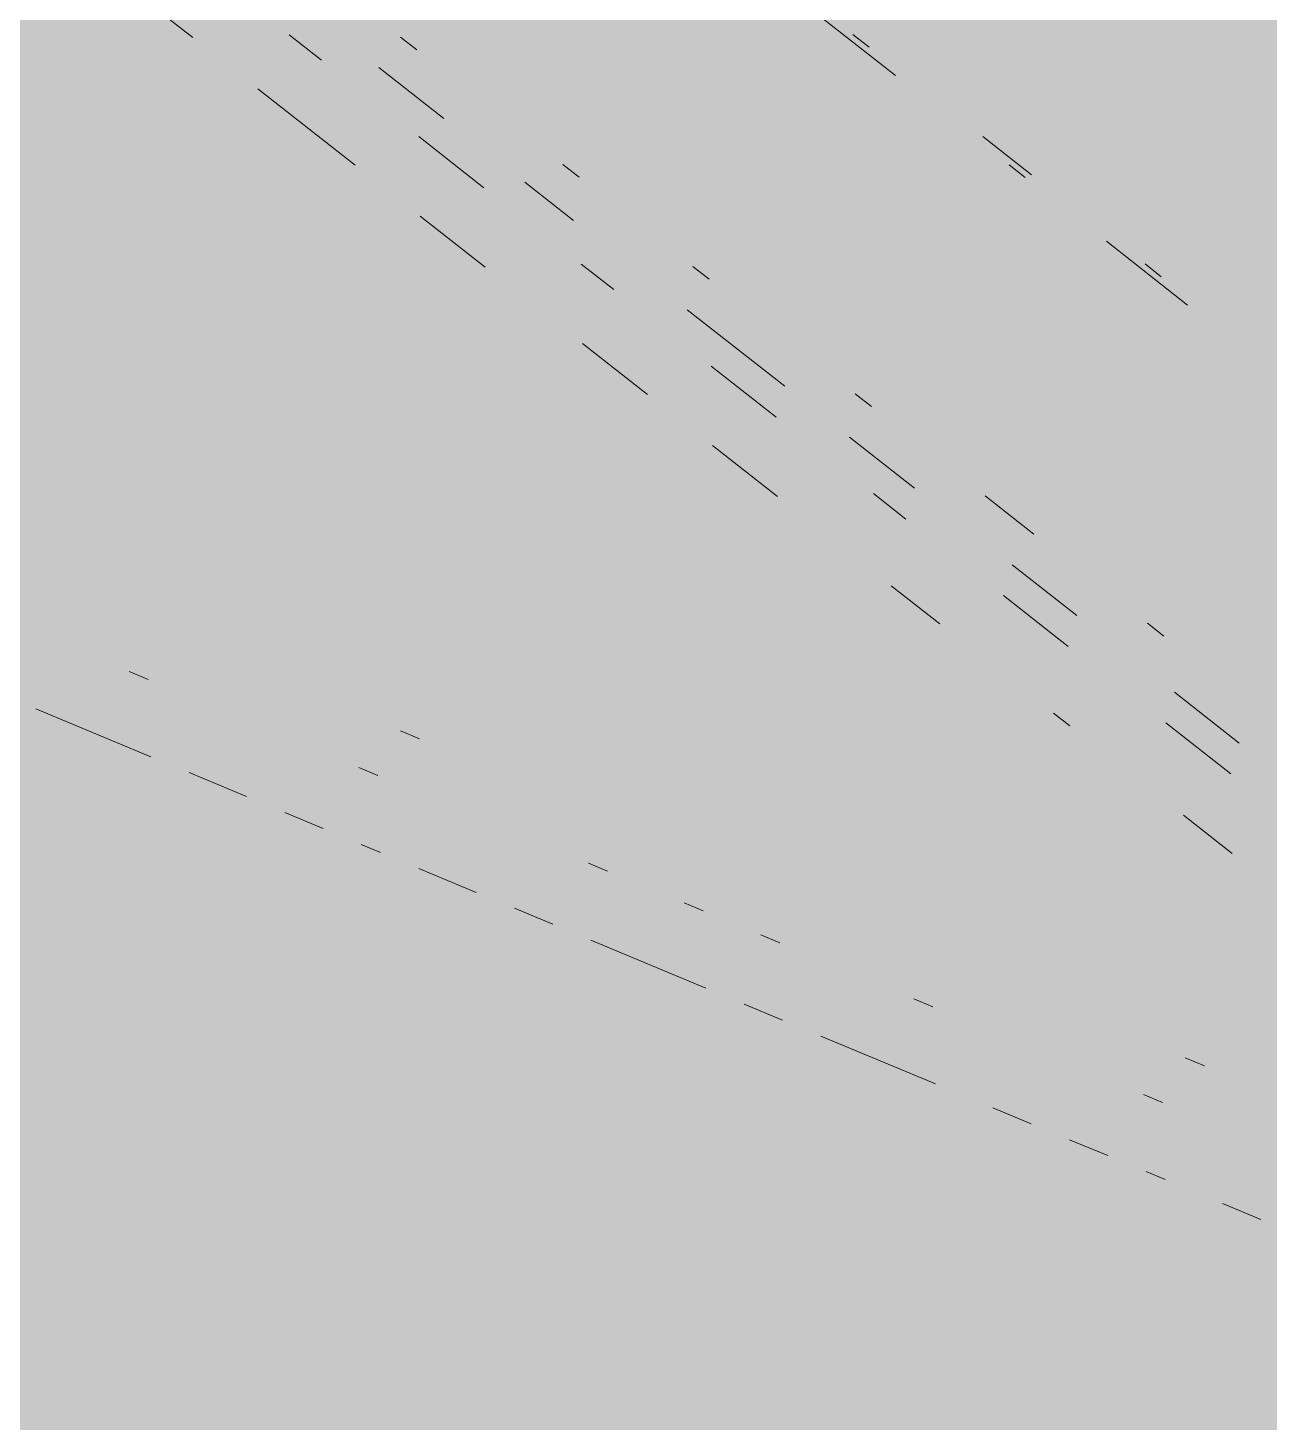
# Paper-space layout '03 3D Building and Roof' of a CAD drawing. Header units: millimetres. Extents: x 5 to 415, y 5 to 292.
# Drawn here: x 264.489 to 267.037, y 66.274 to 69.136 of the extents above; entities that cross this region are included whole.
import ezdxf

# ---------------------------------------------------------------- set-up
doc = ezdxf.new("R2010")
doc.units = ezdxf.units.MM
doc.layers.add('EXISTING', color=7, linetype='Continuous')
doc.layers.add('IMAGES', color=7, linetype='Continuous')

# ---------------------------------------------------------------- blocks, each defined once
blk = doc.blocks.new('SHEET_03')
at = {"layer": 'EXISTING', "color": 250, "lineweight": 9}
for p, q in [((264.8279, 69.1158), (264.6946, 69.2204)), ((266.1032, 69.1686), (266.2699, 69.0378)), ((265.0252, 69.1218), (265.0918, 69.0695)), ((265.2875, 69.091), (265.2542, 69.1171)), ((266.2157, 69.096), (266.1824, 69.1222)), ((265.2095, 69.0543), (265.3428, 68.9497)), ((265.1612, 68.8542), (264.9612, 69.0111)), ((265.2918, 68.9126), (265.4251, 68.8079)), ((266.549, 68.8344), (266.449, 68.9129)), ((265.6208, 68.8294), (265.5875, 68.8556)), ((266.5031, 68.8547), (266.5365, 68.8286)), ((265.5094, 68.8189), (265.6094, 68.7404)), ((265.4278, 68.6449), (265.2945, 68.7496)), ((266.7031, 68.6978), (266.8697, 68.567)), ((265.625, 68.651), (265.6917, 68.5986)), ((266.8156, 68.6252), (266.7822, 68.6513)), ((265.8874, 68.6201), (265.8541, 68.6463)), ((265.8427, 68.5573), (266.0426, 68.4004)), ((265.7611, 68.3833), (265.6278, 68.488)), ((265.8917, 68.4417), (266.025, 68.3371)), ((266.2207, 68.3585), (266.1873, 68.3847)), ((266.1759, 68.2957), (266.3093, 68.1911)), ((266.0277, 68.1741), (265.8944, 68.2787)), ((266.2249, 68.1801), (266.2916, 68.1278)), ((266.5539, 68.0969), (266.454, 68.1754)), ((266.5092, 68.0341), (266.6425, 67.9295)), ((266.361, 67.9125), (266.261, 67.991)), ((266.4915, 67.9708), (266.6248, 67.8662)), ((266.8206, 67.8877), (266.7872, 67.9138)), ((264.6969, 67.8146), (264.7362, 67.7982)), ((266.8425, 67.7726), (266.9758, 67.6679)), ((264.7415, 67.64), (264.5058, 67.7382)), ((266.6276, 67.7032), (266.5942, 67.7294)), ((266.8248, 67.7092), (266.9581, 67.6046)), ((265.2932, 67.6767), (265.254, 67.6931)), ((264.9379, 67.5581), (264.82, 67.6072)), ((265.1684, 67.6181), (265.2076, 67.6017)), ((265.095, 67.4926), (265.0165, 67.5253)), ((266.9608, 67.4416), (266.8609, 67.5201)), ((265.2129, 67.4434), (265.1736, 67.4598)), ((265.6398, 67.4215), (265.6791, 67.4052)), ((265.4093, 67.3615), (265.2915, 67.4107)), ((265.8362, 67.3397), (265.8755, 67.3233)), ((265.5665, 67.296), (265.4879, 67.3288)), ((265.8808, 67.165), (265.645, 67.2633)), ((265.9934, 67.2741), (266.0326, 67.2578)), ((266.3076, 67.1431), (266.3469, 67.1267)), ((266.0379, 67.0995), (265.9593, 67.1322)), ((266.3522, 66.9685), (266.1165, 67.0667)), ((266.904, 67.0052), (266.8647, 67.0216)), ((266.7791, 66.9466), (266.8184, 66.9302)), ((266.5486, 66.8866), (266.47, 66.9193)), ((266.7057, 66.8211), (266.6272, 66.8538)), ((266.8236, 66.7719), (266.7843, 66.7883)), ((267.02, 66.69), (266.9415, 66.7228))]:
    blk.add_line(p, q, dxfattribs=at)
at = {"layer": 'IMAGES', "color": 7}
for points in [[(264.9545, 69.1181), (265.0509, 69.1181), (264.9545, 69.3109), (265.0509, 69.3109)], [(264.4727, 69.1181), (264.5691, 69.1181), (264.4727, 69.2145), (264.5691, 69.2145)], [(264.5691, 69.1181), (264.6655, 69.1181), (264.5691, 69.2145), (264.6655, 69.2145)], [(264.6655, 69.1181), (264.7618, 69.1181), (264.6655, 69.2145), (264.7618, 69.2145)], [(264.7618, 69.1181), (264.9545, 69.1181), (264.7618, 69.2145), (264.9545, 69.2145)], [(265.0509, 69.1181), (265.2436, 69.1181), (265.0509, 69.2145), (265.2436, 69.2145)], [(265.2436, 69.1181), (265.34, 69.1181), (265.2436, 69.2145), (265.34, 69.2145)], [(265.34, 69.1181), (265.4364, 69.1181), (265.34, 69.2145), (265.4364, 69.2145)], [(265.4364, 69.1181), (265.8218, 69.1181), (265.4364, 69.2145), (265.8218, 69.2145)], [(265.8218, 69.1181), (265.9182, 69.1181), (265.8218, 69.2145), (265.9182, 69.2145)], [(265.9182, 69.1181), (266.0145, 69.1181), (265.9182, 69.2145), (266.0145, 69.2145)], [(266.0145, 69.1181), (266.2073, 69.1181), (266.0145, 69.2145), (266.2073, 69.2145)], [(266.2073, 69.1181), (266.3036, 69.1181), (266.2073, 69.2145), (266.3036, 69.2145)], [(266.3036, 69.1181), (266.4, 69.1181), (266.3036, 69.2145), (266.4, 69.2145)], [(266.4, 69.1181), (266.8818, 69.1181), (266.4, 69.2145), (266.8818, 69.2145)], [(266.8818, 69.1181), (266.9782, 69.1181), (266.8818, 69.2145), (266.9782, 69.2145)], [(266.9782, 69.1181), (267.0745, 69.1181), (266.9782, 69.2145), (267.0745, 69.2145)], [(263.4127, 69.0217), (264.5691, 69.0217), (263.4127, 69.1181), (264.5691, 69.1181)], [(264.5691, 69.0217), (264.6655, 69.0217), (264.5691, 69.1181), (264.6655, 69.1181)], [(264.6655, 69.0217), (264.7618, 69.0217), (264.6655, 69.1181), (264.7618, 69.1181)], [(264.7618, 69.0217), (264.8582, 69.0217), (264.7618, 69.1181), (264.8582, 69.1181)], [(264.8582, 69.0217), (265.0509, 69.0217), (264.8582, 69.1181), (265.0509, 69.1181)], [(265.0509, 69.0217), (265.1473, 69.0217), (265.0509, 69.1181), (265.1473, 69.1181)], [(265.1473, 69.0217), (265.2436, 69.0217), (265.1473, 69.1181), (265.2436, 69.1181)], [(265.2436, 69.0217), (265.4364, 69.0217), (265.2436, 69.1181), (265.4364, 69.1181)], [(265.4364, 69.0217), (265.5327, 69.0217), (265.4364, 69.1181), (265.5327, 69.1181)], [(265.5327, 69.0217), (266.0145, 69.0217), (265.5327, 69.1181), (266.0145, 69.1181)], [(266.0145, 69.0217), (266.1109, 69.0217), (266.0145, 69.1181), (266.1109, 69.1181)], [(266.1109, 69.0217), (266.3036, 69.0217), (266.1109, 69.1181), (266.3036, 69.1181)], [(266.3036, 69.0217), (266.4, 69.0217), (266.3036, 69.1181), (266.4, 69.1181)], [(266.4, 69.0217), (266.4964, 69.0217), (266.4, 69.1181), (266.4964, 69.1181)], [(266.4964, 69.0217), (266.9782, 69.0217), (266.4964, 69.1181), (266.9782, 69.1181)], [(266.9782, 69.0217), (267.0745, 69.0217), (266.9782, 69.1181), (267.0745, 69.1181)], [(263.6055, 68.9253), (264.7618, 68.9253), (263.6055, 69.0217), (264.7618, 69.0217)], [(264.7618, 68.9253), (264.8582, 68.9253), (264.7618, 69.0217), (264.8582, 69.0217)], [(264.8582, 68.9253), (265.0509, 68.9253), (264.8582, 69.0217), (265.0509, 69.0217)], [(265.0509, 68.9253), (265.1473, 68.9253), (265.0509, 69.0217), (265.1473, 69.0217)], [(265.1473, 68.9253), (265.2436, 68.9253), (265.1473, 69.0217), (265.2436, 69.0217)], [(265.2436, 68.9253), (265.34, 68.9253), (265.2436, 69.0217), (265.34, 69.0217)], [(265.34, 68.9253), (265.4364, 68.9253), (265.34, 69.0217), (265.4364, 69.0217)], [(265.4364, 68.9253), (265.5327, 68.9253), (265.4364, 69.0217), (265.5327, 69.0217)], [(265.5327, 68.9253), (265.6291, 68.9253), (265.5327, 69.0217), (265.6291, 69.0217)], [(265.6291, 68.9253), (266.1109, 68.9253), (265.6291, 69.0217), (266.1109, 69.0217)], [(266.1109, 68.9253), (266.2073, 68.9253), (266.1109, 69.0217), (266.2073, 69.0217)], [(266.2073, 68.9253), (266.3036, 68.9253), (266.2073, 69.0217), (266.3036, 69.0217)], [(266.3036, 68.9253), (266.4964, 68.9253), (266.3036, 69.0217), (266.4964, 69.0217)], [(266.4964, 68.9253), (266.5927, 68.9253), (266.4964, 69.0217), (266.5927, 69.0217)], [(266.5927, 68.9253), (267.1709, 68.9253), (266.5927, 69.0217), (267.1709, 69.0217)], [(263.7982, 68.8289), (264.7618, 68.8289), (263.7982, 68.9253), (264.7618, 68.9253)], [(264.7618, 68.8289), (264.8582, 68.8289), (264.7618, 68.9253), (264.8582, 68.9253)], [(264.8582, 68.8289), (264.9545, 68.8289), (264.8582, 68.9253), (264.9545, 68.9253)], [(264.9545, 68.8289), (265.0509, 68.8289), (264.9545, 68.9253), (265.0509, 68.9253)], [(265.0509, 68.8289), (265.1473, 68.8289), (265.0509, 68.9253), (265.1473, 68.9253)], [(265.1473, 68.8289), (265.2436, 68.8289), (265.1473, 68.9253), (265.2436, 68.9253)], [(265.2436, 68.8289), (265.34, 68.8289), (265.2436, 68.9253), (265.34, 68.9253)], [(265.34, 68.8289), (265.4364, 68.8289), (265.34, 68.9253), (265.4364, 68.9253)], [(265.4364, 68.8289), (265.5327, 68.8289), (265.4364, 68.9253), (265.5327, 68.9253)], [(265.5327, 68.8289), (265.6291, 68.8289), (265.5327, 68.9253), (265.6291, 68.9253)], [(265.6291, 68.8289), (265.7255, 68.8289), (265.6291, 68.9253), (265.7255, 68.9253)], [(265.7255, 68.8289), (265.8218, 68.8289), (265.7255, 68.9253), (265.8218, 68.9253)], [(265.8218, 68.8289), (266.2073, 68.8289), (265.8218, 68.9253), (266.2073, 68.9253)], [(266.2073, 68.8289), (266.3036, 68.8289), (266.2073, 68.9253), (266.3036, 68.9253)], [(266.3036, 68.8289), (266.4, 68.8289), (266.3036, 68.9253), (266.4, 68.9253)], [(266.4, 68.8289), (266.5927, 68.8289), (266.4, 68.9253), (266.5927, 68.9253)], [(266.5927, 68.8289), (266.6891, 68.8289), (266.5927, 68.9253), (266.6891, 68.9253)], [(266.6891, 68.8289), (266.7855, 68.8289), (266.6891, 68.9253), (266.7855, 68.9253)], [(266.7855, 68.8289), (267.2673, 68.8289), (266.7855, 68.9253), (267.2673, 68.9253)], [(263.9909, 68.7325), (264.9545, 68.7325), (263.9909, 68.8289), (264.9545, 68.8289)], [(264.9545, 68.7325), (265.0509, 68.7325), (264.9545, 68.8289), (265.0509, 68.8289)], [(265.0509, 68.7325), (265.1473, 68.7325), (265.0509, 68.8289), (265.1473, 68.8289)], [(265.1473, 68.7325), (265.2436, 68.7325), (265.1473, 68.8289), (265.2436, 68.8289)], [(265.2436, 68.7325), (265.34, 68.7325), (265.2436, 68.8289), (265.34, 68.8289)], [(265.34, 68.7325), (265.4364, 68.7325), (265.34, 68.8289), (265.4364, 68.8289)], [(265.4364, 68.7325), (265.5327, 68.7325), (265.4364, 68.8289), (265.5327, 68.8289)], [(265.5327, 68.7325), (265.6291, 68.7325), (265.5327, 68.8289), (265.6291, 68.8289)], [(265.6291, 68.7325), (265.7255, 68.7325), (265.6291, 68.8289), (265.7255, 68.8289)], [(265.7255, 68.7325), (265.8218, 68.7325), (265.7255, 68.8289), (265.8218, 68.8289)], [(265.8218, 68.7325), (265.9182, 68.7325), (265.8218, 68.8289), (265.9182, 68.8289)], [(265.9182, 68.7325), (266.3036, 68.7325), (265.9182, 68.8289), (266.3036, 68.8289)], [(266.3036, 68.7325), (266.4, 68.7325), (266.3036, 68.8289), (266.4, 68.8289)], [(266.4, 68.7325), (266.4964, 68.7325), (266.4, 68.8289), (266.4964, 68.8289)], [(266.4964, 68.7325), (266.5927, 68.7325), (266.4964, 68.8289), (266.5927, 68.8289)], [(266.5927, 68.7325), (266.6891, 68.7325), (266.5927, 68.8289), (266.6891, 68.8289)], [(266.6891, 68.7325), (266.7855, 68.7325), (266.6891, 68.8289), (266.7855, 68.8289)], [(266.7855, 68.7325), (266.8818, 68.7325), (266.7855, 68.8289), (266.8818, 68.8289)], [(266.8818, 68.7325), (267.3636, 68.7325), (266.8818, 68.8289), (267.3636, 68.8289)], [(264.1836, 68.6361), (265.0509, 68.6361), (264.1836, 68.7325), (265.0509, 68.7325)], [(265.0509, 68.6361), (265.1473, 68.6361), (265.0509, 68.7325), (265.1473, 68.7325)], [(265.1473, 68.6361), (265.2436, 68.6361), (265.1473, 68.7325), (265.2436, 68.7325)], [(265.2436, 68.6361), (265.4364, 68.6361), (265.2436, 68.7325), (265.4364, 68.7325)], [(265.4364, 68.6361), (265.5327, 68.6361), (265.4364, 68.7325), (265.5327, 68.7325)], [(265.5327, 68.6361), (265.7255, 68.6361), (265.5327, 68.7325), (265.7255, 68.7325)], [(265.7255, 68.6361), (265.8218, 68.6361), (265.7255, 68.7325), (265.8218, 68.7325)], [(265.8218, 68.6361), (265.9182, 68.6361), (265.8218, 68.7325), (265.9182, 68.7325)], [(265.9182, 68.6361), (266.0145, 68.6361), (265.9182, 68.7325), (266.0145, 68.7325)], [(266.0145, 68.6361), (266.1109, 68.6361), (266.0145, 68.7325), (266.1109, 68.7325)], [(266.1109, 68.6361), (266.4964, 68.6361), (266.1109, 68.7325), (266.4964, 68.7325)], [(266.4964, 68.6361), (266.5927, 68.6361), (266.4964, 68.7325), (266.5927, 68.7325)], [(266.5927, 68.6361), (266.6891, 68.6361), (266.5927, 68.7325), (266.6891, 68.7325)], [(266.6891, 68.6361), (266.7855, 68.6361), (266.6891, 68.7325), (266.7855, 68.7325)], [(266.7855, 68.6361), (266.8818, 68.6361), (266.7855, 68.7325), (266.8818, 68.7325)], [(266.8818, 68.6361), (266.9782, 68.6361), (266.8818, 68.7325), (266.9782, 68.7325)], [(266.9782, 68.6361), (267.46, 68.6361), (266.9782, 68.7325), (267.46, 68.7325)], [(264.4727, 68.5397), (265.1473, 68.5397), (264.4727, 68.6361), (265.1473, 68.6361)], [(265.1473, 68.5397), (265.2436, 68.5397), (265.1473, 68.6361), (265.2436, 68.6361)], [(265.2436, 68.5397), (265.34, 68.5397), (265.2436, 68.6361), (265.34, 68.6361)], [(265.34, 68.5397), (265.4364, 68.5397), (265.34, 68.6361), (265.4364, 68.6361)], [(265.4364, 68.5397), (265.5327, 68.5397), (265.4364, 68.6361), (265.5327, 68.6361)], [(265.5327, 68.5397), (265.6291, 68.5397), (265.5327, 68.6361), (265.6291, 68.6361)], [(265.6291, 68.5397), (265.7255, 68.5397), (265.6291, 68.6361), (265.7255, 68.6361)], [(265.7255, 68.5397), (265.8218, 68.5397), (265.7255, 68.6361), (265.8218, 68.6361)], [(265.8218, 68.5397), (265.9182, 68.5397), (265.8218, 68.6361), (265.9182, 68.6361)], [(265.9182, 68.4433), (266.0145, 68.4433), (265.9182, 68.6361), (266.0145, 68.6361)], [(266.0145, 68.5397), (266.2073, 68.5397), (266.0145, 68.6361), (266.2073, 68.6361)], [(266.2073, 68.5397), (266.5927, 68.5397), (266.2073, 68.6361), (266.5927, 68.6361)], [(266.5927, 68.5397), (266.6891, 68.5397), (266.5927, 68.6361), (266.6891, 68.6361)], [(266.6891, 68.5397), (266.7855, 68.5397), (266.6891, 68.6361), (266.7855, 68.6361)], [(266.7855, 68.5397), (266.9782, 68.5397), (266.7855, 68.6361), (266.9782, 68.6361)], [(266.9782, 68.5397), (267.0745, 68.5397), (266.9782, 68.6361), (267.0745, 68.6361)], [(264.4727, 68.4433), (264.5691, 68.4433), (264.4727, 68.5397), (264.5691, 68.5397)], [(264.5691, 68.4433), (265.34, 68.4433), (264.5691, 68.5397), (265.34, 68.5397)], [(265.34, 68.4433), (265.4364, 68.4433), (265.34, 68.5397), (265.4364, 68.5397)], [(265.4364, 68.4433), (265.5327, 68.4433), (265.4364, 68.5397), (265.5327, 68.5397)], [(265.5327, 68.4433), (265.6291, 68.4433), (265.5327, 68.5397), (265.6291, 68.5397)], [(265.6291, 68.4433), (265.8218, 68.4433), (265.6291, 68.5397), (265.8218, 68.5397)], [(265.8218, 68.4433), (265.9182, 68.4433), (265.8218, 68.5397), (265.9182, 68.5397)], [(266.0145, 68.4433), (266.1109, 68.4433), (266.0145, 68.5397), (266.1109, 68.5397)], [(266.1109, 68.4433), (266.2073, 68.4433), (266.1109, 68.5397), (266.2073, 68.5397)], [(266.2073, 68.4433), (266.3036, 68.4433), (266.2073, 68.5397), (266.3036, 68.5397)], [(266.3036, 68.4433), (266.6891, 68.4433), (266.3036, 68.5397), (266.6891, 68.5397)], [(266.6891, 68.4433), (266.7855, 68.4433), (266.6891, 68.5397), (266.7855, 68.5397)], [(266.7855, 68.4433), (266.8818, 68.4433), (266.7855, 68.5397), (266.8818, 68.5397)], [(266.8818, 68.4433), (266.9782, 68.4433), (266.8818, 68.5397), (266.9782, 68.5397)], [(266.9782, 68.4433), (267.0745, 68.4433), (266.9782, 68.5397), (267.0745, 68.5397)], [(264.4727, 68.3469), (264.5691, 68.3469), (264.4727, 68.4433), (264.5691, 68.4433)], [(264.5691, 68.0577), (264.6655, 68.0577), (264.5691, 68.4433), (264.6655, 68.4433)], [(264.6655, 68.3469), (265.4364, 68.3469), (264.6655, 68.4433), (265.4364, 68.4433)], [(265.4364, 68.3469), (265.5327, 68.3469), (265.4364, 68.4433), (265.5327, 68.4433)], [(265.5327, 68.3469), (265.6291, 68.3469), (265.5327, 68.4433), (265.6291, 68.4433)], [(265.6291, 68.3469), (265.7255, 68.3469), (265.6291, 68.4433), (265.7255, 68.4433)], [(265.7255, 68.3469), (265.8218, 68.3469), (265.7255, 68.4433), (265.8218, 68.4433)], [(265.8218, 68.3469), (265.9182, 68.3469), (265.8218, 68.4433), (265.9182, 68.4433)], [(265.9182, 68.3469), (266.0145, 68.3469), (265.9182, 68.4433), (266.0145, 68.4433)], [(266.0145, 68.3469), (266.1109, 68.3469), (266.0145, 68.4433), (266.1109, 68.4433)], [(266.1109, 68.3469), (266.2073, 68.3469), (266.1109, 68.4433), (266.2073, 68.4433)], [(266.2073, 68.3469), (266.3036, 68.3469), (266.2073, 68.4433), (266.3036, 68.4433)], [(266.3036, 68.3469), (266.4, 68.3469), (266.3036, 68.4433), (266.4, 68.4433)], [(266.4, 68.3469), (266.7855, 68.3469), (266.4, 68.4433), (266.7855, 68.4433)], [(266.7855, 68.3469), (266.8818, 68.3469), (266.7855, 68.4433), (266.8818, 68.4433)], [(266.8818, 68.3469), (266.9782, 68.3469), (266.8818, 68.4433), (266.9782, 68.4433)], [(266.9782, 68.3469), (267.1709, 68.3469), (266.9782, 68.4433), (267.1709, 68.4433)], [(264.4727, 68.0577), (264.5691, 68.0577), (264.4727, 68.3469), (264.5691, 68.3469)], [(264.6655, 68.2505), (265.6291, 68.2505), (264.6655, 68.3469), (265.6291, 68.3469)], [(265.6291, 68.2505), (265.7255, 68.2505), (265.6291, 68.3469), (265.7255, 68.3469)], [(265.7255, 68.2505), (265.8218, 68.2505), (265.7255, 68.3469), (265.8218, 68.3469)], [(265.8218, 68.2505), (265.9182, 68.2505), (265.8218, 68.3469), (265.9182, 68.3469)], [(265.9182, 68.2505), (266.0145, 68.2505), (265.9182, 68.3469), (266.0145, 68.3469)], [(266.0145, 68.2505), (266.1109, 68.2505), (266.0145, 68.3469), (266.1109, 68.3469)], [(266.1109, 68.2505), (266.2073, 68.2505), (266.1109, 68.3469), (266.2073, 68.3469)], [(266.2073, 68.2505), (266.3036, 68.2505), (266.2073, 68.3469), (266.3036, 68.3469)], [(266.3036, 68.2505), (266.4, 68.2505), (266.3036, 68.3469), (266.4, 68.3469)], [(266.4, 68.2505), (266.4964, 68.2505), (266.4, 68.3469), (266.4964, 68.3469)], [(266.4964, 68.2505), (266.5927, 68.2505), (266.4964, 68.3469), (266.5927, 68.3469)], [(266.5927, 68.2505), (266.9782, 68.2505), (266.5927, 68.3469), (266.9782, 68.3469)], [(266.9782, 68.2505), (267.0745, 68.2505), (266.9782, 68.3469), (267.0745, 68.3469)], [(264.6655, 68.1541), (265.7255, 68.1541), (264.6655, 68.2505), (265.7255, 68.2505)], [(265.7255, 68.1541), (265.8218, 68.1541), (265.7255, 68.2505), (265.8218, 68.2505)], [(265.8218, 68.1541), (265.9182, 68.1541), (265.8218, 68.2505), (265.9182, 68.2505)], [(265.9182, 68.1541), (266.0145, 68.1541), (265.9182, 68.2505), (266.0145, 68.2505)], [(266.0145, 68.1541), (266.1109, 68.1541), (266.0145, 68.2505), (266.1109, 68.2505)], [(266.1109, 68.1541), (266.2073, 68.1541), (266.1109, 68.2505), (266.2073, 68.2505)], [(266.2073, 68.1541), (266.3036, 68.1541), (266.2073, 68.2505), (266.3036, 68.2505)], [(266.3036, 68.1541), (266.4, 68.1541), (266.3036, 68.2505), (266.4, 68.2505)], [(266.4, 68.0577), (266.4964, 68.0577), (266.4, 68.2505), (266.4964, 68.2505)], [(266.4964, 68.1541), (266.5927, 68.1541), (266.4964, 68.2505), (266.5927, 68.2505)], [(266.5927, 68.1541), (266.6891, 68.1541), (266.5927, 68.2505), (266.6891, 68.2505)], [(266.6891, 68.1541), (267.0745, 68.1541), (266.6891, 68.2505), (267.0745, 68.2505)], [(264.6655, 68.0577), (265.8218, 68.0577), (264.6655, 68.1541), (265.8218, 68.1541)], [(265.8218, 68.0577), (265.9182, 68.0577), (265.8218, 68.1541), (265.9182, 68.1541)], [(265.9182, 68.0577), (266.0145, 68.0577), (265.9182, 68.1541), (266.0145, 68.1541)], [(266.0145, 68.0577), (266.1109, 68.0577), (266.0145, 68.1541), (266.1109, 68.1541)], [(266.1109, 68.0577), (266.2073, 68.0577), (266.1109, 68.1541), (266.2073, 68.1541)], [(266.2073, 68.0577), (266.3036, 68.0577), (266.2073, 68.1541), (266.3036, 68.1541)], [(266.3036, 68.0577), (266.4, 68.0577), (266.3036, 68.1541), (266.4, 68.1541)], [(266.4964, 68.0577), (266.5927, 68.0577), (266.4964, 68.1541), (266.5927, 68.1541)], [(266.5927, 68.0577), (266.7855, 68.0577), (266.5927, 68.1541), (266.7855, 68.1541)], [(266.7855, 68.0577), (267.3636, 68.0577), (266.7855, 68.1541), (267.3636, 68.1541)], [(264.4727, 67.9613), (264.5691, 67.9613), (264.4727, 68.0577), (264.5691, 68.0577)], [(264.5691, 67.9613), (264.6655, 67.9613), (264.5691, 68.0577), (264.6655, 68.0577)], [(264.6655, 67.9613), (264.7618, 67.9613), (264.6655, 68.0577), (264.7618, 68.0577)], [(264.7618, 67.9613), (264.8582, 67.9613), (264.7618, 68.0577), (264.8582, 68.0577)], [(264.8582, 67.9613), (264.9545, 67.9613), (264.8582, 68.0577), (264.9545, 68.0577)], [(264.9545, 67.9613), (265.9182, 67.9613), (264.9545, 68.0577), (265.9182, 68.0577)], [(265.9182, 67.9613), (266.0145, 67.9613), (265.9182, 68.0577), (266.0145, 68.0577)], [(266.0145, 67.9613), (266.1109, 67.9613), (266.0145, 68.0577), (266.1109, 68.0577)], [(266.1109, 67.9613), (266.2073, 67.9613), (266.1109, 68.0577), (266.2073, 68.0577)], [(266.2073, 67.9613), (266.3036, 67.9613), (266.2073, 68.0577), (266.3036, 68.0577)], [(266.3036, 67.8648), (266.4, 67.8648), (266.3036, 68.0577), (266.4, 68.0577)], [(266.4, 67.9613), (266.4964, 67.9613), (266.4, 68.0577), (266.4964, 68.0577)], [(266.4964, 67.9613), (266.5927, 67.9613), (266.4964, 68.0577), (266.5927, 68.0577)], [(266.5927, 67.9613), (266.6891, 67.9613), (266.5927, 68.0577), (266.6891, 68.0577)], [(266.6891, 67.9613), (266.7855, 67.9613), (266.6891, 68.0577), (266.7855, 68.0577)], [(266.7855, 67.9613), (266.8818, 67.9613), (266.7855, 68.0577), (266.8818, 68.0577)], [(266.8818, 67.9613), (266.9782, 67.9613), (266.8818, 68.0577), (266.9782, 68.0577)], [(266.9782, 67.9613), (267.3636, 67.9613), (266.9782, 68.0577), (267.3636, 68.0577)], [(264.4727, 67.8648), (264.5691, 67.8648), (264.4727, 67.9613), (264.5691, 67.9613)], [(264.5691, 67.8648), (264.6655, 67.8648), (264.5691, 67.9613), (264.6655, 67.9613)], [(264.6655, 67.8648), (264.7618, 67.8648), (264.6655, 67.9613), (264.7618, 67.9613)], [(264.7618, 67.8648), (264.8582, 67.8648), (264.7618, 67.9613), (264.8582, 67.9613)], [(264.8582, 67.8648), (264.9545, 67.8648), (264.8582, 67.9613), (264.9545, 67.9613)], [(264.9545, 67.8648), (265.1473, 67.8648), (264.9545, 67.9613), (265.1473, 67.9613)], [(265.1473, 67.8648), (265.2436, 67.8648), (265.1473, 67.9613), (265.2436, 67.9613)], [(265.2436, 67.8648), (266.0145, 67.8648), (265.2436, 67.9613), (266.0145, 67.9613)], [(266.0145, 67.8648), (266.1109, 67.8648), (266.0145, 67.9613), (266.1109, 67.9613)], [(266.1109, 67.8648), (266.2073, 67.8648), (266.1109, 67.9613), (266.2073, 67.9613)], [(266.2073, 67.8648), (266.3036, 67.8648), (266.2073, 67.9613), (266.3036, 67.9613)], [(266.4, 67.8648), (266.4964, 67.8648), (266.4, 67.9613), (266.4964, 67.9613)], [(266.4964, 67.8648), (266.5927, 67.8648), (266.4964, 67.9613), (266.5927, 67.9613)], [(266.5927, 67.8648), (266.6891, 67.8648), (266.5927, 67.9613), (266.6891, 67.9613)], [(266.6891, 67.8648), (266.7855, 67.8648), (266.6891, 67.9613), (266.7855, 67.9613)], [(266.7855, 67.8648), (266.8818, 67.8648), (266.7855, 67.9613), (266.8818, 67.9613)], [(266.8818, 67.8648), (266.9782, 67.8648), (266.8818, 67.9613), (266.9782, 67.9613)], [(266.9782, 67.8648), (267.46, 67.8648), (266.9782, 67.9613), (267.46, 67.9613)], [(264.4727, 67.7684), (264.5691, 67.7684), (264.4727, 67.8648), (264.5691, 67.8648)], [(264.5691, 67.7684), (264.7618, 67.7684), (264.5691, 67.8648), (264.7618, 67.8648)], [(264.7618, 67.7684), (264.8582, 67.7684), (264.7618, 67.8648), (264.8582, 67.8648)], [(264.8582, 67.7684), (264.9545, 67.7684), (264.8582, 67.8648), (264.9545, 67.8648)], [(264.9545, 67.7684), (265.0509, 67.7684), (264.9545, 67.8648), (265.0509, 67.8648)], [(265.0509, 67.7684), (265.1473, 67.7684), (265.0509, 67.8648), (265.1473, 67.8648)], [(265.1473, 67.7684), (265.2436, 67.7684), (265.1473, 67.8648), (265.2436, 67.8648)], [(265.2436, 67.7684), (265.34, 67.7684), (265.2436, 67.8648), (265.34, 67.8648)], [(265.34, 67.7684), (266.2073, 67.7684), (265.34, 67.8648), (266.2073, 67.8648)], [(266.2073, 67.7684), (266.3036, 67.7684), (266.2073, 67.8648), (266.3036, 67.8648)], [(266.3036, 67.7684), (266.4, 67.7684), (266.3036, 67.8648), (266.4, 67.8648)], [(266.4, 67.7684), (266.4964, 67.7684), (266.4, 67.8648), (266.4964, 67.8648)], [(266.4964, 67.7684), (266.5927, 67.7684), (266.4964, 67.8648), (266.5927, 67.8648)], [(266.5927, 67.7684), (266.6891, 67.7684), (266.5927, 67.8648), (266.6891, 67.8648)], [(266.6891, 67.7684), (266.7855, 67.7684), (266.6891, 67.8648), (266.7855, 67.8648)], [(266.7855, 67.7684), (266.9782, 67.7684), (266.7855, 67.8648), (266.9782, 67.8648)], [(266.9782, 67.7684), (267.0745, 67.7684), (266.9782, 67.8648), (267.0745, 67.8648)], [(264.4727, 67.672), (264.5691, 67.672), (264.4727, 67.7684), (264.5691, 67.7684)], [(264.5691, 67.672), (264.6655, 67.672), (264.5691, 67.7684), (264.6655, 67.7684)], [(264.6655, 67.672), (264.7618, 67.672), (264.6655, 67.7684), (264.7618, 67.7684)], [(264.7618, 67.672), (264.8582, 67.672), (264.7618, 67.7684), (264.8582, 67.7684)], [(264.8582, 67.672), (264.9545, 67.672), (264.8582, 67.7684), (264.9545, 67.7684)], [(264.9545, 67.672), (265.1473, 67.672), (264.9545, 67.7684), (265.1473, 67.7684)], [(265.1473, 67.672), (265.34, 67.672), (265.1473, 67.7684), (265.34, 67.7684)], [(265.34, 67.672), (265.4364, 67.672), (265.34, 67.7684), (265.4364, 67.7684)], [(265.4364, 67.672), (265.5327, 67.672), (265.4364, 67.7684), (265.5327, 67.7684)], [(265.5327, 67.672), (265.6291, 67.672), (265.5327, 67.7684), (265.6291, 67.7684)], [(265.6291, 67.672), (266.3036, 67.672), (265.6291, 67.7684), (266.3036, 67.7684)], [(266.3036, 67.672), (266.4, 67.672), (266.3036, 67.7684), (266.4, 67.7684)], [(266.4, 67.672), (266.5927, 67.672), (266.4, 67.7684), (266.5927, 67.7684)], [(266.5927, 67.672), (266.6891, 67.672), (266.5927, 67.7684), (266.6891, 67.7684)], [(266.6891, 67.672), (266.7855, 67.672), (266.6891, 67.7684), (266.7855, 67.7684)], [(266.7855, 67.672), (266.8818, 67.672), (266.7855, 67.7684), (266.8818, 67.7684)], [(266.8818, 67.672), (266.9782, 67.672), (266.8818, 67.7684), (266.9782, 67.7684)], [(266.9782, 67.672), (267.0745, 67.672), (266.9782, 67.7684), (267.0745, 67.7684)], [(264.4727, 67.5756), (264.5691, 67.5756), (264.4727, 67.672), (264.5691, 67.672)], [(264.5691, 67.5756), (264.7618, 67.5756), (264.5691, 67.672), (264.7618, 67.672)], [(264.7618, 67.5756), (264.9545, 67.5756), (264.7618, 67.672), (264.9545, 67.672)], [(264.9545, 67.5756), (265.0509, 67.5756), (264.9545, 67.672), (265.0509, 67.672)], [(265.0509, 67.5756), (265.1473, 67.5756), (265.0509, 67.672), (265.1473, 67.672)], [(265.1473, 67.5756), (265.2436, 67.5756), (265.1473, 67.672), (265.2436, 67.672)], [(265.2436, 67.5756), (265.34, 67.5756), (265.2436, 67.672), (265.34, 67.672)], [(265.34, 67.5756), (265.4364, 67.5756), (265.34, 67.672), (265.4364, 67.672)], [(265.4364, 67.5756), (265.5327, 67.5756), (265.4364, 67.672), (265.5327, 67.672)], [(265.5327, 67.5756), (265.6291, 67.5756), (265.5327, 67.672), (265.6291, 67.672)], [(265.6291, 67.5756), (265.7255, 67.5756), (265.6291, 67.672), (265.7255, 67.672)], [(265.7255, 67.5756), (265.8218, 67.5756), (265.7255, 67.672), (265.8218, 67.672)], [(265.8218, 67.5756), (266.4, 67.5756), (265.8218, 67.672), (266.4, 67.672)], [(266.4, 67.5756), (266.4964, 67.5756), (266.4, 67.672), (266.4964, 67.672)], [(266.4964, 67.5756), (266.5927, 67.5756), (266.4964, 67.672), (266.5927, 67.672)], [(266.5927, 67.5756), (266.6891, 67.5756), (266.5927, 67.672), (266.6891, 67.672)], [(266.6891, 67.5756), (266.7855, 67.5756), (266.6891, 67.672), (266.7855, 67.672)], [(266.7855, 67.5756), (266.8818, 67.5756), (266.7855, 67.672), (266.8818, 67.672)], [(266.8818, 67.5756), (266.9782, 67.5756), (266.8818, 67.672), (266.9782, 67.672)], [(266.9782, 67.5756), (267.0745, 67.5756), (266.9782, 67.672), (267.0745, 67.672)], [(264.4727, 67.4792), (264.6655, 67.4792), (264.4727, 67.5756), (264.6655, 67.5756)], [(264.6655, 67.4792), (264.7618, 67.4792), (264.6655, 67.5756), (264.7618, 67.5756)], [(264.7618, 67.4792), (264.8582, 67.4792), (264.7618, 67.5756), (264.8582, 67.5756)], [(264.8582, 67.4792), (264.9545, 67.4792), (264.8582, 67.5756), (264.9545, 67.5756)], [(264.9545, 67.4792), (265.0509, 67.4792), (264.9545, 67.5756), (265.0509, 67.5756)], [(265.0509, 67.4792), (265.2436, 67.4792), (265.0509, 67.5756), (265.2436, 67.5756)], [(265.2436, 67.3828), (265.34, 67.3828), (265.2436, 67.5756), (265.34, 67.5756)], [(265.34, 67.4792), (265.4364, 67.4792), (265.34, 67.5756), (265.4364, 67.5756)], [(265.4364, 67.4792), (265.5327, 67.4792), (265.4364, 67.5756), (265.5327, 67.5756)], [(265.5327, 67.4792), (265.6291, 67.4792), (265.5327, 67.5756), (265.6291, 67.5756)], [(265.6291, 67.4792), (265.7255, 67.4792), (265.6291, 67.5756), (265.7255, 67.5756)], [(265.7255, 67.4792), (265.8218, 67.4792), (265.7255, 67.5756), (265.8218, 67.5756)], [(265.8218, 67.4792), (265.9182, 67.4792), (265.8218, 67.5756), (265.9182, 67.5756)], [(265.9182, 67.4792), (266.0145, 67.4792), (265.9182, 67.5756), (266.0145, 67.5756)], [(266.0145, 67.4792), (266.5927, 67.4792), (266.0145, 67.5756), (266.5927, 67.5756)], [(266.5927, 67.4792), (266.6891, 67.4792), (266.5927, 67.5756), (266.6891, 67.5756)], [(266.6891, 67.4792), (266.7855, 67.4792), (266.6891, 67.5756), (266.7855, 67.5756)], [(266.7855, 67.3828), (266.8818, 67.3828), (266.7855, 67.5756), (266.8818, 67.5756)], [(266.8818, 67.4792), (266.9782, 67.4792), (266.8818, 67.5756), (266.9782, 67.5756)], [(266.9782, 67.4792), (267.0745, 67.4792), (266.9782, 67.5756), (267.0745, 67.5756)], [(263.4127, 67.3828), (264.6655, 67.3828), (263.4127, 67.4792), (264.6655, 67.4792)], [(264.6655, 67.3828), (264.7618, 67.3828), (264.6655, 67.4792), (264.7618, 67.4792)], [(264.7618, 67.3828), (264.9545, 67.3828), (264.7618, 67.4792), (264.9545, 67.4792)], [(264.9545, 67.3828), (265.0509, 67.3828), (264.9545, 67.4792), (265.0509, 67.4792)], [(265.0509, 67.3828), (265.1473, 67.3828), (265.0509, 67.4792), (265.1473, 67.4792)], [(265.1473, 67.2864), (265.2436, 67.2864), (265.1473, 67.4792), (265.2436, 67.4792)], [(265.34, 67.3828), (265.4364, 67.3828), (265.34, 67.4792), (265.4364, 67.4792)], [(265.4364, 67.3828), (265.5327, 67.3828), (265.4364, 67.4792), (265.5327, 67.4792)], [(265.5327, 67.3828), (265.6291, 67.3828), (265.5327, 67.4792), (265.6291, 67.4792)], [(265.6291, 67.3828), (265.7255, 67.3828), (265.6291, 67.4792), (265.7255, 67.4792)], [(265.7255, 67.3828), (265.9182, 67.3828), (265.7255, 67.4792), (265.9182, 67.4792)], [(265.9182, 67.3828), (266.0145, 67.3828), (265.9182, 67.4792), (266.0145, 67.4792)], [(266.0145, 67.3828), (266.2073, 67.3828), (266.0145, 67.4792), (266.2073, 67.4792)], [(266.2073, 67.3828), (266.3036, 67.3828), (266.2073, 67.4792), (266.3036, 67.4792)], [(266.3036, 67.3828), (266.6891, 67.3828), (266.3036, 67.4792), (266.6891, 67.4792)], [(266.6891, 67.3828), (266.7855, 67.3828), (266.6891, 67.4792), (266.7855, 67.4792)], [(266.8818, 67.3828), (266.9782, 67.3828), (266.8818, 67.4792), (266.9782, 67.4792)], [(266.9782, 67.3828), (267.0745, 67.3828), (266.9782, 67.4792), (267.0745, 67.4792)], [(263.22, 67.2864), (264.9545, 67.2864), (263.22, 67.3828), (264.9545, 67.3828)], [(264.9545, 67.2864), (265.1473, 67.2864), (264.9545, 67.3828), (265.1473, 67.3828)], [(265.2436, 67.2864), (265.34, 67.2864), (265.2436, 67.3828), (265.34, 67.3828)], [(265.34, 67.2864), (265.4364, 67.2864), (265.34, 67.3828), (265.4364, 67.3828)], [(265.4364, 67.2864), (265.5327, 67.2864), (265.4364, 67.3828), (265.5327, 67.3828)], [(265.5327, 67.2864), (265.6291, 67.2864), (265.5327, 67.3828), (265.6291, 67.3828)], [(265.6291, 67.2864), (265.7255, 67.2864), (265.6291, 67.3828), (265.7255, 67.3828)], [(265.7255, 67.2864), (265.8218, 67.2864), (265.7255, 67.3828), (265.8218, 67.3828)], [(265.8218, 67.2864), (265.9182, 67.2864), (265.8218, 67.3828), (265.9182, 67.3828)], [(265.9182, 67.2864), (266.0145, 67.2864), (265.9182, 67.3828), (266.0145, 67.3828)], [(266.0145, 67.2864), (266.2073, 67.2864), (266.0145, 67.3828), (266.2073, 67.3828)], [(266.2073, 67.2864), (266.3036, 67.2864), (266.2073, 67.3828), (266.3036, 67.3828)], [(266.3036, 67.2864), (266.4, 67.2864), (266.3036, 67.3828), (266.4, 67.3828)], [(266.4, 67.2864), (266.4964, 67.2864), (266.4, 67.3828), (266.4964, 67.3828)], [(266.4964, 67.2864), (266.7855, 67.2864), (266.4964, 67.3828), (266.7855, 67.3828)], [(266.7855, 67.2864), (266.8818, 67.2864), (266.7855, 67.3828), (266.8818, 67.3828)], [(266.8818, 67.2864), (266.9782, 67.2864), (266.8818, 67.3828), (266.9782, 67.3828)], [(266.9782, 67.2864), (267.0745, 67.2864), (266.9782, 67.3828), (267.0745, 67.3828)], [(247.8018, 67.19), (265.1473, 67.19), (247.8018, 67.2864), (265.1473, 67.2864)], [(265.1473, 67.19), (265.2436, 67.19), (265.1473, 67.2864), (265.2436, 67.2864)], [(265.2436, 67.19), (265.4364, 67.19), (265.2436, 67.2864), (265.4364, 67.2864)], [(265.4364, 67.19), (265.6291, 67.19), (265.4364, 67.2864), (265.6291, 67.2864)], [(265.6291, 67.19), (265.7255, 67.19), (265.6291, 67.2864), (265.7255, 67.2864)], [(265.7255, 67.19), (265.8218, 67.19), (265.7255, 67.2864), (265.8218, 67.2864)], [(265.8218, 67.19), (265.9182, 67.19), (265.8218, 67.2864), (265.9182, 67.2864)], [(265.9182, 67.0936), (266.0145, 67.0936), (265.9182, 67.2864), (266.0145, 67.2864)], [(266.0145, 67.19), (266.1109, 67.19), (266.0145, 67.2864), (266.1109, 67.2864)], [(266.1109, 67.19), (266.2073, 67.19), (266.1109, 67.2864), (266.2073, 67.2864)], [(266.2073, 67.19), (266.4, 67.19), (266.2073, 67.2864), (266.4, 67.2864)], [(266.4, 67.19), (266.4964, 67.19), (266.4, 67.2864), (266.4964, 67.2864)], [(266.4964, 67.19), (266.6891, 67.19), (266.4964, 67.2864), (266.6891, 67.2864)], [(266.6891, 67.19), (266.7855, 67.19), (266.6891, 67.2864), (266.7855, 67.2864)], [(266.7855, 67.19), (266.9782, 67.19), (266.7855, 67.2864), (266.9782, 67.2864)], [(266.9782, 66.9972), (267.0745, 66.9972), (266.9782, 67.2864), (267.0745, 67.2864)], [(247.9945, 67.0936), (265.4364, 67.0936), (247.9945, 67.19), (265.4364, 67.19)], [(265.4364, 67.0936), (265.6291, 67.0936), (265.4364, 67.19), (265.6291, 67.19)], [(265.6291, 67.0936), (265.7255, 67.0936), (265.6291, 67.19), (265.7255, 67.19)], [(265.7255, 67.0936), (265.8218, 67.0936), (265.7255, 67.19), (265.8218, 67.19)], [(265.8218, 67.0936), (265.9182, 67.0936), (265.8218, 67.19), (265.9182, 67.19)], [(266.0145, 67.0936), (266.1109, 67.0936), (266.0145, 67.19), (266.1109, 67.19)], [(266.1109, 67.0936), (266.2073, 67.0936), (266.1109, 67.19), (266.2073, 67.19)], [(266.2073, 67.0936), (266.3036, 67.0936), (266.2073, 67.19), (266.3036, 67.19)], [(266.3036, 67.0936), (266.4, 67.0936), (266.3036, 67.19), (266.4, 67.19)], [(266.4, 67.0936), (266.4964, 67.0936), (266.4, 67.19), (266.4964, 67.19)], [(266.4964, 67.0936), (266.5927, 67.0936), (266.4964, 67.19), (266.5927, 67.19)], [(266.5927, 67.0936), (266.6891, 67.0936), (266.5927, 67.19), (266.6891, 67.19)], [(266.6891, 67.0936), (266.8818, 67.0936), (266.6891, 67.19), (266.8818, 67.19)], [(266.8818, 67.0936), (266.9782, 67.0936), (266.8818, 67.19), (266.9782, 67.19)], [(248.0909, 66.9972), (265.6291, 66.9972), (248.0909, 67.0936), (265.6291, 67.0936)], [(265.6291, 66.9972), (265.8218, 66.9972), (265.6291, 67.0936), (265.8218, 67.0936)], [(265.8218, 66.9972), (265.9182, 66.9972), (265.8218, 67.0936), (265.9182, 67.0936)], [(265.9182, 66.9972), (266.1109, 66.9972), (265.9182, 67.0936), (266.1109, 67.0936)], [(266.1109, 66.9972), (266.2073, 66.9972), (266.1109, 67.0936), (266.2073, 67.0936)], [(266.2073, 66.9972), (266.3036, 66.9972), (266.2073, 67.0936), (266.3036, 67.0936)], [(266.3036, 66.9972), (266.4, 66.9972), (266.3036, 67.0936), (266.4, 67.0936)], [(266.4, 66.9972), (266.4964, 66.9972), (266.4, 67.0936), (266.4964, 67.0936)], [(266.4964, 66.9972), (266.5927, 66.9972), (266.4964, 67.0936), (266.5927, 67.0936)], [(266.5927, 66.9008), (266.6891, 66.9008), (266.5927, 67.0936), (266.6891, 67.0936)], [(266.6891, 66.9972), (266.7855, 66.9972), (266.6891, 67.0936), (266.7855, 67.0936)], [(266.7855, 66.9972), (266.9782, 66.9972), (266.7855, 67.0936), (266.9782, 67.0936)], [(248.2836, 66.9008), (265.9182, 66.9008), (248.2836, 66.9972), (265.9182, 66.9972)], [(265.9182, 66.9008), (266.1109, 66.9008), (265.9182, 66.9972), (266.1109, 66.9972)], [(266.1109, 66.9008), (266.2073, 66.9008), (266.1109, 66.9972), (266.2073, 66.9972)], [(266.2073, 66.9008), (266.4, 66.9008), (266.2073, 66.9972), (266.4, 66.9972)], [(266.4, 66.9008), (266.4964, 66.9008), (266.4, 66.9972), (266.4964, 66.9972)], [(266.4964, 66.9008), (266.5927, 66.9008), (266.4964, 66.9972), (266.5927, 66.9972)], [(266.6891, 66.9008), (266.7855, 66.9008), (266.6891, 66.9972), (266.7855, 66.9972)], [(266.7855, 66.9008), (266.9782, 66.9008), (266.7855, 66.9972), (266.9782, 66.9972)], [(266.9782, 66.9008), (267.0745, 66.9008), (266.9782, 66.9972), (267.0745, 66.9972)], [(248.4764, 66.8044), (266.1109, 66.8044), (248.4764, 66.9008), (266.1109, 66.9008)], [(266.1109, 66.8044), (266.2073, 66.8044), (266.1109, 66.9008), (266.2073, 66.9008)], [(266.2073, 66.8044), (266.3036, 66.8044), (266.2073, 66.9008), (266.3036, 66.9008)], [(266.3036, 66.8044), (266.4, 66.8044), (266.3036, 66.9008), (266.4, 66.9008)], [(266.4, 66.8044), (266.4964, 66.8044), (266.4, 66.9008), (266.4964, 66.9008)], [(266.4964, 66.8044), (266.5927, 66.8044), (266.4964, 66.9008), (266.5927, 66.9008)], [(266.5927, 66.8044), (266.6891, 66.8044), (266.5927, 66.9008), (266.6891, 66.9008)], [(266.6891, 66.8044), (266.7855, 66.8044), (266.6891, 66.9008), (266.7855, 66.9008)], [(266.7855, 66.8044), (266.8818, 66.8044), (266.7855, 66.9008), (266.8818, 66.9008)], [(266.8818, 66.8044), (266.9782, 66.8044), (266.8818, 66.9008), (266.9782, 66.9008)], [(266.9782, 66.8044), (267.0745, 66.8044), (266.9782, 66.9008), (267.0745, 66.9008)], [(248.8618, 66.708), (266.3036, 66.708), (248.8618, 66.8044), (266.3036, 66.8044)], [(266.3036, 66.708), (266.4964, 66.708), (266.3036, 66.8044), (266.4964, 66.8044)], [(266.4964, 66.708), (266.5927, 66.708), (266.4964, 66.8044), (266.5927, 66.8044)], [(266.5927, 66.708), (266.6891, 66.708), (266.5927, 66.8044), (266.6891, 66.8044)], [(266.6891, 66.708), (266.8818, 66.708), (266.6891, 66.8044), (266.8818, 66.8044)], [(266.8818, 66.708), (266.9782, 66.708), (266.8818, 66.8044), (266.9782, 66.8044)], [(266.9782, 66.708), (267.0745, 66.708), (266.9782, 66.8044), (267.0745, 66.8044)], [(248.9582, 66.6116), (266.5927, 66.6116), (248.9582, 66.708), (266.5927, 66.708)], [(266.5927, 66.6116), (266.7855, 66.6116), (266.5927, 66.708), (266.7855, 66.708)], [(266.7855, 66.6116), (266.8818, 66.6116), (266.7855, 66.708), (266.8818, 66.708)], [(266.8818, 66.6116), (266.9782, 66.6116), (266.8818, 66.708), (266.9782, 66.708)], [(266.9782, 66.6116), (267.0745, 66.6116), (266.9782, 66.708), (267.0745, 66.708)], [(249.2473, 66.5152), (266.7855, 66.5152), (249.2473, 66.6116), (266.7855, 66.6116)], [(266.7855, 66.5152), (266.8818, 66.5152), (266.7855, 66.6116), (266.8818, 66.6116)], [(266.8818, 66.5152), (266.9782, 66.5152), (266.8818, 66.6116), (266.9782, 66.6116)], [(266.9782, 66.5152), (267.0745, 66.5152), (266.9782, 66.6116), (267.0745, 66.6116)], [(249.3436, 66.4188), (267.0745, 66.4188), (249.3436, 66.5152), (267.0745, 66.5152)], [(249.5364, 66.3224), (267.2673, 66.3224), (249.5364, 66.4188), (267.2673, 66.4188)], [(249.8255, 66.226), (267.5564, 66.226), (249.8255, 66.3224), (267.5564, 66.3224)]]:
    blk.add_solid(points, dxfattribs=at)

psp = doc.layouts.new('03 3D Building and Roof')

# ---------------------------------------------------------------- block references
psp.add_blockref('SHEET_03', (0, 0))

doc.saveas('drawing.dxf')
